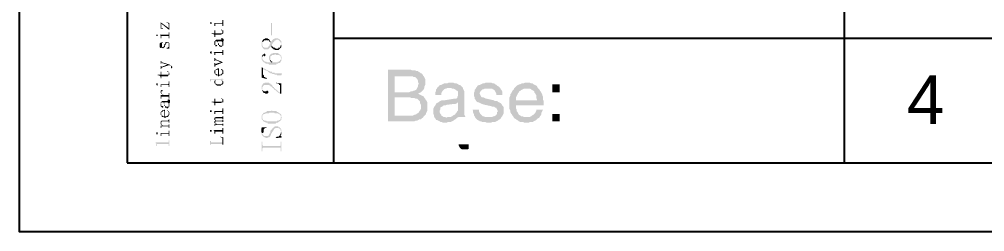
# Model space of a CAD drawing. Header units: millimetres. Extents: x 1233 to 2351, y 1180 to 1535.
# Drawn here: x 1478 to 1537.9, y 1237.9 to 1251.1 of the extents above; entities that cross this region are included whole.
import ezdxf

# ---------------------------------------------------------------- set-up
doc = ezdxf.new("R2010")
doc.units = ezdxf.units.MM
doc.styles.get("Standard").update_dxf_attribs({"font": 'arial.ttf'})

msp = doc.modelspace()

# ---------------------------------------------------------------- hatches: boundary and pattern name
at = {"transparency": 33554559}
for points in [[(1486.74435, 1250.89664), (1486.78949, 1250.80637), (1487.24081, 1250.44532), (1487.24081, 1250.53558)], [(1486.74435, 1250.89664), (1486.74435, 1250.49045), (1486.92488, 1250.49045), (1486.87975, 1250.49045), (1486.87975, 1250.53558), (1486.78949, 1250.53558), (1486.78949, 1250.58071), (1486.78949, 1250.80637)], [(1487.10541, 1250.89664), (1487.10541, 1250.85151), (1487.19568, 1250.85151), (1487.19568, 1250.80637), (1487.24081, 1250.80637), (1487.24081, 1250.76124), (1487.24081, 1250.44532), (1487.28594, 1250.44532), (1487.28594, 1250.85151)], [(1489.81334, 1250.85151), (1489.81334, 1250.80637), (1489.85847, 1250.80637), (1489.85847, 1250.76124), (1489.85847, 1250.76124), (1489.90361, 1250.80637), (1489.90361, 1250.85151), (1489.90361, 1250.89664), (1489.81334, 1250.89664)], [(1490.039, 1250.85151), (1490.08414, 1250.85151), (1490.08414, 1250.80637), (1490.08414, 1250.76124), (1490.08414, 1250.71611), (1490.08414, 1250.67098), (1490.12927, 1250.67098), (1490.12927, 1250.76124), (1490.12927, 1250.80637), (1490.58059, 1250.80637), (1490.58059, 1250.67098), (1490.62572, 1250.67098), (1490.62572, 1251.03203), (1490.58059, 1251.03203), (1490.58059, 1250.89664), (1490.58059, 1250.89664), (1490.53546, 1250.85151)], [(1493.64958, 1250.08426), (1493.64958, 1250.85151), (1493.60445, 1250.85151), (1493.60445, 1250.08426)], [(1486.69922, 1250.12939), (1486.69922, 1250.08426), (1486.74435, 1250.08426), (1486.74435, 1250.03913), (1486.74435, 1249.99399), (1486.74435, 1249.90373), (1486.78949, 1249.90373), (1486.78949, 1250.03913), (1487.24081, 1250.03913), (1487.24081, 1249.90373), (1487.28594, 1249.90373), (1487.28594, 1250.26479), (1487.24081, 1250.26479), (1487.24081, 1250.12939), (1487.19568, 1250.12939)], [(1489.90361, 1250.21965), (1489.90361, 1250.17452), (1490.039, 1250.17452), (1490.039, 1250.12939), (1490.08414, 1250.12939), (1490.08414, 1250.08426), (1490.08414, 1249.99399), (1490.12927, 1249.99399), (1490.12927, 1250.12939), (1490.49033, 1250.12939), (1490.53546, 1250.17452), (1490.58059, 1250.17452), (1490.62572, 1250.21965), (1490.58059, 1250.30992), (1490.58059, 1250.26479), (1490.58059, 1250.21965), (1490.12927, 1250.21965), (1490.12927, 1250.40018), (1490.08414, 1250.40018), (1490.08414, 1250.21965)], [(1490.49033, 1250.40018), (1490.58059, 1250.40018), (1490.58059, 1250.35505), (1490.58059, 1250.30992), (1490.58059, 1250.30992), (1490.62572, 1250.21965), (1490.62572, 1250.30992), (1490.62572, 1250.35505), (1490.62572, 1250.40018), (1490.58059, 1250.40018), (1490.53546, 1250.44532), (1490.49033, 1250.44532)], [(1486.47356, 1250.08426), (1486.47356, 1250.03913), (1486.56383, 1250.03913), (1486.56383, 1250.08426), (1486.56383, 1250.12939), (1486.47356, 1250.12939)], [(1486.74435, 1249.36214), (1486.78949, 1249.36214), (1486.78949, 1249.31701), (1486.83462, 1249.31701), (1486.87975, 1249.27188), (1486.87975, 1249.27188), (1486.92488, 1249.31701), (1486.97002, 1249.31701), (1486.97002, 1249.36214), (1487.01515, 1249.36214), (1487.01515, 1249.40728), (1487.01515, 1249.45241), (1487.01515, 1249.45241), (1487.06028, 1249.49754), (1487.06028, 1249.54267), (1487.06028, 1249.5878), (1487.10541, 1249.5878), (1487.10541, 1249.63294), (1487.24081, 1249.63294), (1487.24081, 1249.5878), (1487.24081, 1249.54267), (1487.24081, 1249.49754), (1487.28594, 1249.36214), (1487.28594, 1249.40728), (1487.28594, 1249.45241), (1487.28594, 1249.49754), (1487.28594, 1249.54267), (1487.28594, 1249.5878), (1487.28594, 1249.5878), (1487.24081, 1249.63294), (1487.24081, 1249.67807), (1487.06028, 1249.67807), (1487.06028, 1249.63294), (1487.01515, 1249.63294), (1487.01515, 1249.5878), (1487.01515, 1249.54267), (1486.97002, 1249.54267), (1486.97002, 1249.49754), (1486.97002, 1249.45241), (1486.97002, 1249.45241), (1486.92488, 1249.40728), (1486.92488, 1249.36214), (1486.78949, 1249.36214), (1486.78949, 1249.40728), (1486.78949, 1249.45241), (1486.74435, 1249.49754)], [(1486.74435, 1249.63294), (1486.74435, 1249.36214), (1486.74435, 1249.49754), (1486.78949, 1249.49754), (1486.78949, 1249.54267), (1486.78949, 1249.5878), (1486.83462, 1249.5878), (1486.83462, 1249.63294), (1486.87975, 1249.63294), (1486.87975, 1249.67807)], [(1490.08414, 1249.63294), (1490.08414, 1249.5878), (1490.08414, 1249.54267), (1490.08414, 1249.49754), (1490.12927, 1249.49754), (1490.12927, 1249.63294), (1490.12927, 1249.67807), (1490.12927, 1249.7232), (1490.26466, 1249.7232), (1490.26466, 1249.67807), (1490.26466, 1249.67807), (1490.3098, 1249.63294), (1490.3098, 1249.5878), (1490.3098, 1249.7232), (1490.53546, 1249.7232), (1490.58059, 1249.67807), (1490.58059, 1249.63294), (1490.58059, 1249.5878), (1490.58059, 1249.54267), (1490.62572, 1249.67807), (1490.58059, 1249.67807), (1490.58059, 1249.7232), (1490.58059, 1249.81347), (1490.1744, 1249.81347), (1490.12927, 1249.76833), (1490.12927, 1249.76833), (1490.08414, 1249.7232), (1490.08414, 1249.67807)], [(1490.12927, 1249.49754), (1490.12927, 1249.45241), (1490.12927, 1249.40728), (1490.21953, 1249.40728), (1490.26466, 1249.45241), (1490.26466, 1249.45241), (1490.21953, 1249.49754), (1490.12927, 1249.49754), (1490.12927, 1249.54267), (1490.12927, 1249.63294)], [(1490.3098, 1249.5878), (1490.3098, 1249.54267), (1490.3098, 1249.49754), (1490.35493, 1249.49754), (1490.35493, 1249.45241), (1490.35493, 1249.40728), (1490.44519, 1249.40728), (1490.44519, 1249.36214), (1490.53546, 1249.36214), (1490.53546, 1249.40728), (1490.58059, 1249.40728), (1490.58059, 1249.45241), (1490.62572, 1249.45241), (1490.62572, 1249.49754), (1490.62572, 1249.54267), (1490.62572, 1249.5878), (1490.62572, 1249.63294), (1490.62572, 1249.67807), (1490.58059, 1249.54267), (1490.58059, 1249.49754), (1490.58059, 1249.49754), (1490.53546, 1249.45241), (1490.44519, 1249.45241), (1490.40006, 1249.49754), (1490.35493, 1249.49754), (1490.35493, 1249.54267), (1490.35493, 1249.5878), (1490.3098, 1249.5878), (1490.3098, 1249.63294), (1490.3098, 1249.7232), (1490.3098, 1249.7232)], [(1490.49033, 1249.90373), (1490.49033, 1249.8586), (1490.58059, 1249.8586), (1490.58059, 1249.76833), (1490.62572, 1249.76833), (1490.62572, 1249.81347), (1490.62572, 1249.8586), (1490.58059, 1249.8586), (1490.58059, 1249.90373), (1490.53546, 1249.90373)], [(1493.01773, 1249.54267), (1493.01773, 1249.40728), (1493.06286, 1249.36214), (1493.06286, 1249.31701), (1493.10799, 1249.31701), (1493.10799, 1249.27188), (1493.15312, 1249.27188), (1493.15312, 1249.22675), (1493.42392, 1249.22675), (1493.46905, 1249.27188), (1493.46905, 1249.27188), (1493.51418, 1249.31701), (1493.51418, 1249.31701), (1493.55931, 1249.36214), (1493.55931, 1249.36214), (1493.60445, 1249.40728), (1493.60445, 1249.36214), (1493.64958, 1249.45241), (1493.64958, 1249.49754), (1493.64958, 1249.54267), (1493.69471, 1249.5878), (1493.69471, 1249.63294), (1493.73984, 1249.63294), (1493.73984, 1249.67807), (1493.78497, 1249.67807), (1493.78497, 1249.7232), (1493.83011, 1249.7232), (1493.83011, 1249.76833), (1493.87524, 1249.76833), (1493.92037, 1249.81347), (1494.05577, 1249.81347), (1494.1009, 1249.76833), (1494.1009, 1249.76833), (1494.14603, 1249.7232), (1494.14603, 1249.7232), (1494.19116, 1249.67807), (1494.19116, 1249.63294), (1494.2363, 1249.5878), (1494.2363, 1249.36214), (1494.2363, 1249.45241), (1494.2363, 1249.49754), (1494.28143, 1249.54267), (1494.2363, 1249.5878), (1494.2363, 1249.67807), (1494.2363, 1249.7232), (1494.19116, 1249.76833), (1494.19116, 1249.76833), (1494.14603, 1249.81347), (1494.14603, 1249.81347), (1494.1009, 1249.8586), (1494.05577, 1249.8586), (1494.05577, 1249.90373), (1493.83011, 1249.90373), (1493.78497, 1249.8586), (1493.73984, 1249.8586), (1493.69471, 1249.81347), (1493.69471, 1249.81347), (1493.64958, 1249.76833), (1493.64958, 1249.7232), (1493.60445, 1249.7232), (1493.60445, 1249.67807), (1493.60445, 1249.67807), (1493.55931, 1249.7232), (1493.55931, 1249.5878), (1493.55931, 1249.5878), (1493.51418, 1249.54267), (1493.51418, 1249.45241), (1493.46905, 1249.45241), (1493.46905, 1249.40728), (1493.42392, 1249.40728), (1493.42392, 1249.36214), (1493.37878, 1249.31701), (1493.19826, 1249.31701), (1493.15312, 1249.36214), (1493.10799, 1249.36214), (1493.10799, 1249.40728), (1493.10799, 1249.40728), (1493.06286, 1249.45241), (1493.06286, 1249.49754), (1493.06286, 1249.7232), (1493.06286, 1249.7232), (1493.01773, 1249.67807), (1493.01773, 1249.5878)], [(1493.06286, 1249.7232), (1493.06286, 1249.54267), (1493.06286, 1249.67807), (1493.10799, 1249.67807), (1493.10799, 1249.7232), (1493.15312, 1249.7232), (1493.15312, 1249.76833), (1493.28852, 1249.76833), (1493.28852, 1249.81347), (1493.33365, 1249.76833), (1493.46905, 1249.76833), (1493.46905, 1249.7232), (1493.51418, 1249.7232), (1493.51418, 1249.67807), (1493.55931, 1249.63294), (1493.55931, 1249.7232), (1493.55931, 1249.7232), (1493.51418, 1249.76833), (1493.51418, 1249.81347), (1493.46905, 1249.81347), (1493.46905, 1249.8586), (1493.42392, 1249.8586), (1493.37878, 1249.90373), (1493.24339, 1249.90373), (1493.19826, 1249.8586), (1493.15312, 1249.8586), (1493.10799, 1249.81347), (1493.10799, 1249.76833), (1493.06286, 1249.76833)], [(1487.10541, 1249.31701), (1487.10541, 1249.27188), (1487.28594, 1249.27188), (1487.28594, 1249.31701), (1487.28594, 1249.36214), (1487.24081, 1249.49754), (1487.24081, 1249.45241), (1487.24081, 1249.40728), (1487.24081, 1249.36214), (1487.19568, 1249.36214), (1487.19568, 1249.31701), (1487.15054, 1249.31701)], [(1489.81334, 1249.00109), (1489.81334, 1249.00109), (1489.85847, 1248.95595), (1489.90361, 1248.95595), (1489.90361, 1249.00109), (1489.90361, 1249.04622), (1489.90361, 1249.09135), (1489.85847, 1249.09135), (1489.81334, 1249.04622), (1489.81334, 1249.04622)], [(1490.039, 1249.04622), (1490.039, 1249.04622), (1490.08414, 1249.00109), (1490.08414, 1248.95595), (1490.08414, 1248.91082), (1490.08414, 1248.86569), (1490.12927, 1248.86569), (1490.12927, 1248.95595), (1490.12927, 1249.00109), (1490.58059, 1249.00109), (1490.58059, 1248.95595), (1490.58059, 1248.86569), (1490.62572, 1248.86569), (1490.62572, 1249.18161), (1490.58059, 1249.18161), (1490.58059, 1249.09135), (1490.58059, 1249.04622), (1490.53546, 1249.04622)], [(1493.46905, 1248.68516), (1493.46905, 1248.64003), (1493.46905, 1248.5949), (1493.51418, 1248.54976), (1493.51418, 1248.50463), (1493.55931, 1248.50463), (1493.55931, 1248.73029), (1493.55931, 1248.77543), (1493.60445, 1248.82056), (1493.64958, 1248.82056), (1493.64958, 1248.86569), (1493.78497, 1248.86569), (1493.83011, 1248.91082), (1493.87524, 1248.91082), (1493.92037, 1248.86569), (1494.1009, 1248.86569), (1494.14603, 1248.82056), (1494.19116, 1248.82056), (1494.19116, 1248.73029), (1494.2363, 1248.68516), (1494.2363, 1248.50463), (1494.2363, 1248.64003), (1494.28143, 1248.64003), (1494.28143, 1248.68516), (1494.2363, 1248.73029), (1494.2363, 1248.82056), (1494.19116, 1248.86569), (1494.19116, 1248.86569), (1494.14603, 1248.91082), (1494.1009, 1248.91082), (1494.1009, 1248.95595), (1494.05577, 1248.95595), (1494.01063, 1249.00109), (1493.69471, 1249.00109), (1493.69471, 1248.95595), (1493.60445, 1248.95595), (1493.60445, 1248.91082), (1493.55931, 1248.91082), (1493.51418, 1248.86569), (1493.51418, 1248.82056), (1493.46905, 1248.77543), (1493.46905, 1248.73029)], [(1493.60445, 1249.36214), (1493.64958, 1249.31701), (1493.64958, 1249.31701), (1493.69471, 1249.27188), (1493.73984, 1249.27188), (1493.73984, 1249.22675), (1493.83011, 1249.22675), (1493.83011, 1249.18161), (1494.05577, 1249.18161), (1494.1009, 1249.22675), (1494.1009, 1249.22675), (1494.14603, 1249.27188), (1494.14603, 1249.27188), (1494.19116, 1249.31701), (1494.19116, 1249.31701), (1494.2363, 1249.36214), (1494.2363, 1249.54267), (1494.2363, 1249.49754), (1494.19116, 1249.49754), (1494.19116, 1249.40728), (1494.14603, 1249.36214), (1494.14603, 1249.31701), (1494.05577, 1249.31701), (1494.05577, 1249.27188), (1493.87524, 1249.27188), (1493.83011, 1249.31701), (1493.73984, 1249.31701), (1493.73984, 1249.36214), (1493.69471, 1249.36214), (1493.69471, 1249.40728), (1493.64958, 1249.40728), (1493.64958, 1249.45241)], [(1486.74435, 1248.50463), (1486.74435, 1248.3241), (1486.78949, 1248.3241), (1486.78949, 1248.36924), (1486.78949, 1248.41437), (1486.83462, 1248.36924), (1487.15054, 1248.27897), (1487.15054, 1248.27897), (1487.24081, 1248.23384), (1487.33107, 1248.23384), (1487.37621, 1248.18871), (1487.37621, 1248.14357), (1487.42134, 1248.05331), (1487.42134, 1248.05331), (1487.46647, 1248.09844), (1487.46647, 1248.14357), (1487.46647, 1248.14357), (1487.42134, 1248.18871), (1487.42134, 1248.18871), (1487.37621, 1248.23384), (1487.33107, 1248.23384), (1487.33107, 1248.27897), (1487.28594, 1248.27897), (1486.83462, 1248.41437), (1486.78949, 1248.4595), (1486.78949, 1248.50463), (1486.78949, 1248.50463)], [(1490.08414, 1248.68516), (1490.08414, 1248.50463), (1490.12927, 1248.50463), (1490.12927, 1248.54976), (1490.1744, 1248.54976), (1490.49033, 1248.41437), (1490.62572, 1248.41437), (1490.1744, 1248.5949), (1490.12927, 1248.5949), (1490.12927, 1248.64003), (1490.12927, 1248.68516)], [(1490.08414, 1248.36924), (1490.08414, 1248.14357), (1490.12927, 1248.14357), (1490.12927, 1248.18871), (1490.12927, 1248.23384), (1490.1744, 1248.23384), (1490.62572, 1248.41437), (1490.49033, 1248.41437), (1490.1744, 1248.3241), (1490.1744, 1248.27897), (1490.12927, 1248.3241), (1490.12927, 1248.36924)], [(1493.01773, 1248.73029), (1493.01773, 1248.64003), (1493.01773, 1248.5949), (1493.06286, 1248.54976), (1493.06286, 1248.50463), (1493.10799, 1248.4595), (1493.10799, 1248.4595), (1493.15312, 1248.41437), (1493.19826, 1248.41437), (1493.19826, 1248.36924), (1493.24339, 1248.36924), (1493.28852, 1248.3241), (1493.42392, 1248.3241), (1493.46905, 1248.27897), (1493.92037, 1248.27897), (1493.92037, 1248.3241), (1494.01063, 1248.3241), (1494.05577, 1248.36924), (1494.14603, 1248.36924), (1494.14603, 1248.41437), (1494.19116, 1248.41437), (1494.19116, 1248.4595), (1494.2363, 1248.50463), (1494.2363, 1248.68516), (1494.2363, 1248.64003), (1494.19116, 1248.5949), (1494.19116, 1248.54976), (1494.14603, 1248.54976), (1494.14603, 1248.50463), (1494.1009, 1248.50463), (1494.1009, 1248.4595), (1494.01063, 1248.4595), (1494.01063, 1248.41437), (1493.73984, 1248.41437), (1493.69471, 1248.4595), (1493.64958, 1248.41437), (1493.33365, 1248.41437), (1493.28852, 1248.4595), (1493.19826, 1248.4595), (1493.15312, 1248.50463), (1493.15312, 1248.50463), (1493.10799, 1248.54976), (1493.10799, 1248.5949), (1493.06286, 1248.5949), (1493.06286, 1248.68516), (1493.06286, 1248.86569), (1493.01773, 1248.82056), (1493.01773, 1248.77543), (1493.01773, 1248.77543)], [(1493.06286, 1248.86569), (1493.06286, 1248.68516), (1493.06286, 1248.77543), (1493.10799, 1248.77543), (1493.10799, 1248.82056), (1493.15312, 1248.82056), (1493.19826, 1248.77543), (1493.19826, 1248.77543), (1493.24339, 1248.82056), (1493.24339, 1248.91082), (1493.24339, 1248.91082), (1493.19826, 1248.95595), (1493.15312, 1248.95595), (1493.15312, 1248.91082), (1493.10799, 1248.91082)], [(1493.55931, 1248.50463), (1493.55931, 1248.4595), (1493.60445, 1248.4595), (1493.60445, 1248.41437), (1493.64958, 1248.41437), (1493.69471, 1248.4595), (1493.64958, 1248.4595), (1493.60445, 1248.50463), (1493.60445, 1248.54976), (1493.55931, 1248.54976), (1493.55931, 1248.5949), (1493.55931, 1248.68516)], [(1486.56383, 1247.64712), (1486.56383, 1247.60199), (1486.65409, 1247.60199), (1486.69922, 1247.55686), (1486.69922, 1247.55686), (1486.74435, 1247.51172), (1486.74435, 1247.42146), (1486.78949, 1247.42146), (1486.78949, 1247.55686), (1487.19568, 1247.55686), (1487.19568, 1247.60199), (1487.24081, 1247.60199), (1487.24081, 1247.73739), (1487.24081, 1247.69225), (1487.24081, 1247.64712), (1486.78949, 1247.64712), (1486.78949, 1247.82765), (1486.74435, 1247.82765), (1486.74435, 1247.64712)], [(1486.74435, 1248.18871), (1486.74435, 1248.00818), (1486.78949, 1248.00818), (1486.78949, 1248.05331), (1486.78949, 1248.05331), (1486.83462, 1248.09844), (1487.24081, 1248.23384), (1487.15054, 1248.27897), (1486.83462, 1248.14357), (1486.78949, 1248.14357), (1486.78949, 1248.18871), (1486.78949, 1248.18871)], [(1487.10541, 1247.82765), (1487.19568, 1247.82765), (1487.24081, 1247.78252), (1487.24081, 1247.73739), (1487.24081, 1247.60199), (1487.28594, 1247.64712), (1487.28594, 1247.69225), (1487.28594, 1247.78252), (1487.24081, 1247.78252), (1487.24081, 1247.82765), (1487.19568, 1247.82765), (1487.19568, 1247.87278), (1487.15054, 1247.87278)], [(1487.37621, 1248.09844), (1487.37621, 1248.05331), (1487.42134, 1248.05331), (1487.37621, 1248.14357)], [(1490.08414, 1247.91791), (1490.12927, 1247.82765), (1490.12927, 1247.87278), (1490.12927, 1247.91791), (1490.1744, 1247.91791), (1490.21953, 1247.96305), (1490.3098, 1247.96305), (1490.3098, 1247.55686), (1490.35493, 1247.55686), (1490.40006, 1247.60199), (1490.53546, 1247.60199), (1490.53546, 1247.64712), (1490.58059, 1247.64712), (1490.58059, 1247.69225), (1490.62572, 1247.69225), (1490.62572, 1247.73739), (1490.62572, 1247.78252), (1490.62572, 1247.82765), (1490.62572, 1247.87278), (1490.62572, 1247.91791), (1490.62572, 1247.91791), (1490.58059, 1247.96305), (1490.58059, 1247.82765), (1490.58059, 1247.78252), (1490.58059, 1247.73739), (1490.53546, 1247.73739), (1490.53546, 1247.69225), (1490.49033, 1247.69225), (1490.44519, 1247.64712), (1490.35493, 1247.64712), (1490.35493, 1248.05331), (1490.26466, 1248.05331), (1490.26466, 1248.00818), (1490.1744, 1248.00818), (1490.1744, 1247.96305), (1490.12927, 1247.96305), (1490.12927, 1247.91791)], [(1490.08414, 1247.82765), (1490.08414, 1247.78252), (1490.08414, 1247.73739), (1490.08414, 1247.73739), (1490.12927, 1247.69225), (1490.12927, 1247.64712), (1490.1744, 1247.64712), (1490.1744, 1247.60199), (1490.3098, 1247.60199), (1490.3098, 1247.55686), (1490.3098, 1247.64712), (1490.26466, 1247.64712), (1490.21953, 1247.69225), (1490.1744, 1247.69225), (1490.12927, 1247.73739), (1490.12927, 1247.78252), (1490.12927, 1247.82765), (1490.08414, 1247.91791), (1490.08414, 1247.87278)], [(1490.49033, 1248.00818), (1490.49033, 1247.96305), (1490.53546, 1247.96305), (1490.53546, 1247.91791), (1490.58059, 1247.91791), (1490.58059, 1247.87278), (1490.58059, 1247.82765), (1490.58059, 1247.96305), (1490.58059, 1247.96305), (1490.53546, 1248.00818)], [(1493.01773, 1248.09844), (1493.01773, 1247.46659), (1493.33365, 1247.37633), (1493.33365, 1247.42146), (1493.28852, 1247.46659), (1493.24339, 1247.46659), (1493.19826, 1247.51172), (1493.15312, 1247.51172), (1493.15312, 1247.60199), (1493.10799, 1247.64712), (1493.10799, 1248.05331), (1493.06286, 1248.09844)], [(1493.10799, 1248.05331), (1493.10799, 1248.00818), (1493.15312, 1247.96305), (1493.19826, 1247.96305), (1493.24339, 1247.91791), (1493.28852, 1247.91791), (1493.33365, 1247.87278), (1493.37878, 1247.87278), (1493.42392, 1247.82765), (1493.42392, 1247.82765), (1493.46905, 1247.78252), (1493.55931, 1247.78252), (1493.55931, 1247.73739), (1493.64958, 1247.73739), (1493.69471, 1247.69225), (1493.78497, 1247.69225), (1493.83011, 1247.64712), (1493.9655, 1247.64712), (1493.9655, 1247.60199), (1494.2363, 1247.60199), (1494.2363, 1247.64712), (1494.28143, 1247.69225), (1494.2363, 1247.73739), (1493.83011, 1247.73739), (1493.83011, 1247.78252), (1493.64958, 1247.78252), (1493.64958, 1247.82765), (1493.51418, 1247.82765), (1493.51418, 1247.87278), (1493.42392, 1247.87278), (1493.42392, 1247.91791), (1493.33365, 1247.91791), (1493.28852, 1247.96305), (1493.28852, 1247.96305), (1493.24339, 1248.00818), (1493.19826, 1248.00818), (1493.15312, 1248.05331)], [(1502.26982, 1247.96305), (1500.87072, 1247.96305), (1500.87072, 1244.75866), (1502.49548, 1244.75866), (1502.58575, 1244.80379), (1502.67601, 1244.80379), (1502.76628, 1244.84893), (1502.81141, 1244.89406), (1502.90167, 1244.89406), (1502.9468, 1244.93919), (1503.03707, 1244.98432), (1503.03707, 1244.98432), (1503.0822, 1245.07459), (1501.27691, 1245.11972), (1501.27691, 1246.24802), (1502.13443, 1246.24802), (1503.0822, 1246.29316), (1502.99194, 1246.33829), (1502.99194, 1246.33829), (1502.90167, 1246.38342), (1502.81141, 1246.42855), (1502.72114, 1246.47368), (1502.81141, 1246.51882), (1502.90167, 1246.56395), (1501.27691, 1246.56395), (1501.27691, 1247.55686), (1502.13443, 1247.55686), (1503.03707, 1247.60199), (1502.99194, 1247.69225), (1502.9468, 1247.73739), (1502.90167, 1247.73739), (1502.85654, 1247.78252), (1502.76628, 1247.82765), (1502.72114, 1247.87278), (1502.63088, 1247.87278), (1502.54062, 1247.91791), (1502.36009, 1247.91791)], [(1486.69922, 1247.0604), (1486.74435, 1247.0604), (1486.74435, 1247.01527), (1486.74435, 1246.92501), (1486.74435, 1246.87987), (1486.78949, 1246.87987), (1486.78949, 1246.97014), (1486.78949, 1247.01527), (1487.24081, 1247.01527), (1487.24081, 1246.87987), (1487.28594, 1246.87987), (1487.28594, 1247.24093), (1487.24081, 1247.24093), (1487.24081, 1247.10553), (1487.24081, 1247.10553), (1487.19568, 1247.0604)], [(1489.76821, 1247.37633), (1489.81334, 1247.37633), (1489.81334, 1247.3312), (1489.81334, 1247.24093), (1489.85847, 1247.24093), (1489.85847, 1247.28606), (1489.85847, 1247.3312), (1490.12927, 1247.3312), (1490.1744, 1247.28606), (1490.1744, 1247.3312), (1490.49033, 1247.3312), (1490.53546, 1247.28606), (1490.53546, 1247.3312), (1490.62572, 1247.3312), (1490.62572, 1247.37633), (1490.58059, 1247.37633), (1490.58059, 1247.42146), (1490.58059, 1247.46659), (1490.58059, 1247.42146), (1490.53546, 1247.42146), (1490.53546, 1247.37633)], [(1490.08414, 1247.1958), (1490.08414, 1247.15067), (1490.08414, 1247.10553), (1490.12927, 1247.10553), (1490.12927, 1247.0604), (1490.12927, 1247.0604), (1490.1744, 1247.01527), (1490.21953, 1247.01527), (1490.21953, 1246.97014), (1490.49033, 1246.97014), (1490.49033, 1247.01527), (1490.58059, 1247.01527), (1490.58059, 1247.0604), (1490.58059, 1247.1958), (1490.58059, 1247.15067), (1490.58059, 1247.10553), (1490.53546, 1247.10553), (1490.53546, 1247.0604), (1490.21953, 1247.0604), (1490.1744, 1247.10553), (1490.12927, 1247.10553), (1490.12927, 1247.15067), (1490.12927, 1247.28606), (1490.08414, 1247.28606), (1490.08414, 1247.24093)], [(1490.12927, 1247.28606), (1490.12927, 1247.1958), (1490.12927, 1247.24093), (1490.12927, 1247.28606), (1490.1744, 1247.28606), (1490.12927, 1247.3312), (1490.12927, 1247.3312)], [(1490.53546, 1247.28606), (1490.58059, 1247.28606), (1490.58059, 1247.24093), (1490.58059, 1247.1958), (1490.58059, 1247.0604), (1490.62572, 1247.10553), (1490.62572, 1247.15067), (1490.62572, 1247.1958), (1490.62572, 1247.24093), (1490.62572, 1247.24093), (1490.58059, 1247.28606), (1490.58059, 1247.28606), (1490.53546, 1247.3312), (1490.53546, 1247.3312)], [(1503.03707, 1247.60199), (1502.13443, 1247.55686), (1502.40522, 1247.55686), (1502.45035, 1247.51172), (1502.54062, 1247.51172), (1502.58575, 1247.46659), (1502.63088, 1247.42146), (1502.67601, 1247.37633), (1502.72114, 1247.28606), (1502.72114, 1247.1958), (1502.76628, 1247.10553), (1502.76628, 1247.10553), (1502.72114, 1246.97014), (1502.72114, 1246.92501), (1502.67601, 1246.83474), (1502.63088, 1246.74448), (1502.58575, 1246.69935), (1502.58575, 1246.69935), (1502.49548, 1246.65421), (1502.45035, 1246.65421), (1502.36009, 1246.60908), (1502.26982, 1246.60908), (1502.17956, 1246.56395), (1501.27691, 1246.56395), (1502.90167, 1246.56395), (1502.99194, 1246.65421), (1503.03707, 1246.69935), (1503.0822, 1246.74448), (1503.12733, 1246.83474), (1503.12733, 1246.92501), (1503.17247, 1247.01527), (1503.17247, 1247.1958), (1503.17247, 1247.37633), (1503.12733, 1247.46659), (1503.0822, 1247.55686)], [(1486.47356, 1247.0604), (1486.47356, 1247.01527), (1486.47356, 1247.01527), (1486.51869, 1246.97014), (1486.51869, 1246.97014), (1486.56383, 1247.01527), (1486.56383, 1247.0604), (1486.56383, 1247.10553), (1486.47356, 1247.10553)], [(1486.74435, 1246.60908), (1486.74435, 1246.56395), (1486.74435, 1246.51882), (1486.74435, 1246.51882), (1486.78949, 1246.47368), (1486.78949, 1246.56395), (1486.78949, 1246.60908), (1486.83462, 1246.60908), (1486.87975, 1246.65421), (1486.87975, 1246.65421), (1486.83462, 1246.69935), (1486.78949, 1246.69935), (1486.74435, 1246.65421)], [(1493.01773, 1246.83474), (1493.01773, 1246.74448), (1493.01773, 1246.74448), (1493.06286, 1246.69935), (1493.06286, 1246.65421), (1493.06286, 1246.83474), (1493.06286, 1246.87987), (1493.10799, 1246.92501), (1493.10799, 1246.97014), (1493.15312, 1246.97014), (1493.15312, 1247.01527), (1493.46905, 1247.01527), (1493.51418, 1246.97014), (1493.55931, 1246.97014), (1493.55931, 1246.92501), (1493.60445, 1246.92501), (1493.64958, 1246.87987), (1493.64958, 1246.87987), (1493.69471, 1246.83474), (1493.73984, 1246.83474), (1493.73984, 1246.78961), (1493.78497, 1246.78961), (1493.78497, 1246.74448), (1493.83011, 1246.69935), (1493.87524, 1246.69935), (1493.87524, 1246.65421), (1493.92037, 1246.65421), (1493.92037, 1246.60908), (1493.9655, 1246.60908), (1494.01063, 1246.56395), (1494.05577, 1246.56395), (1494.05577, 1246.51882), (1494.1009, 1246.51882), (1494.14603, 1246.47368), (1494.14603, 1246.56395), (1494.1009, 1246.56395), (1494.05577, 1246.60908), (1494.05577, 1246.60908), (1494.01063, 1246.65421), (1493.9655, 1246.69935), (1493.92037, 1246.69935), (1493.92037, 1246.74448), (1493.87524, 1246.74448), (1493.83011, 1246.78961), (1493.83011, 1246.83474), (1493.78497, 1246.83474), (1493.78497, 1246.87987), (1493.73984, 1246.87987), (1493.69471, 1246.92501), (1493.69471, 1246.97014), (1493.64958, 1246.97014), (1493.64958, 1247.01527), (1493.60445, 1247.0604), (1493.55931, 1247.0604), (1493.55931, 1247.10553), (1493.46905, 1247.10553), (1493.46905, 1247.15067), (1493.19826, 1247.15067), (1493.15312, 1247.10553), (1493.10799, 1247.10553), (1493.10799, 1247.0604), (1493.06286, 1247.0604), (1493.06286, 1247.01527), (1493.06286, 1247.01527), (1493.01773, 1246.97014), (1493.01773, 1246.92501), (1493.01773, 1246.87987)], [(1493.06286, 1246.65421), (1493.06286, 1246.60908), (1493.10799, 1246.60908), (1493.10799, 1246.56395), (1493.10799, 1246.56395), (1493.15312, 1246.51882), (1493.19826, 1246.51882), (1493.24339, 1246.47368), (1493.37878, 1246.47368), (1493.37878, 1246.51882), (1493.42392, 1246.51882), (1493.42392, 1246.60908), (1493.42392, 1246.60908), (1493.37878, 1246.65421), (1493.33365, 1246.65421), (1493.28852, 1246.60908), (1493.15312, 1246.60908), (1493.10799, 1246.65421), (1493.10799, 1246.65421), (1493.06286, 1246.69935), (1493.06286, 1246.74448), (1493.06286, 1246.78961)], [(1493.92037, 1247.15067), (1493.92037, 1247.10553), (1494.05577, 1247.10553), (1494.1009, 1247.0604), (1494.1009, 1247.01527), (1494.14603, 1247.01527), (1494.14603, 1246.47368), (1494.2363, 1246.47368), (1494.2363, 1247.10553)], [(1505.51934, 1246.83474), (1504.70696, 1246.83474), (1504.75209, 1246.83474), (1504.84236, 1246.78961), (1504.93262, 1246.78961), (1505.02288, 1246.74448), (1505.06802, 1246.69935), (1505.15828, 1246.65421), (1505.20341, 1246.60908), (1505.20341, 1246.33829), (1505.15828, 1246.24802), (1505.15828, 1246.20289), (1505.06802, 1246.15776), (1504.93262, 1246.15776), (1504.39103, 1246.06749), (1504.21051, 1246.06749), (1504.12024, 1246.02236), (1504.02998, 1245.97723), (1503.98484, 1245.9321), (1505.20341, 1245.9321), (1505.20341, 1245.52591), (1505.20341, 1245.43564), (1505.15828, 1245.39051), (1505.11315, 1245.30025), (1505.06802, 1245.25512), (1505.02288, 1245.16485), (1504.97775, 1245.16485), (1504.88749, 1245.11972), (1504.84236, 1245.07459), (1504.75209, 1245.02945), (1504.57156, 1245.02945), (1504.4813, 1244.98432), (1503.75918, 1244.98432), (1503.80432, 1244.93919), (1503.84945, 1244.84893), (1503.89458, 1244.84893), (1503.98484, 1244.80379), (1504.07511, 1244.75866), (1504.12024, 1244.71353), (1504.21051, 1244.71353), (1504.30077, 1244.6684), (1504.4813, 1244.6684), (1504.57156, 1244.71353), (1504.75209, 1244.71353), (1504.84236, 1244.75866), (1504.93262, 1244.80379), (1504.97775, 1244.84893), (1505.06802, 1244.89406), (1505.11315, 1244.93919), (1505.15828, 1244.98432), (1505.24855, 1245.02945), (1505.65474, 1245.02945), (1505.65474, 1245.07459), (1505.6096, 1245.16485), (1505.6096, 1246.60908), (1505.56447, 1246.69935), (1505.51934, 1246.78961)], [(1504.75209, 1247.15067), (1504.6167, 1247.15067), (1504.52643, 1247.10553), (1504.3459, 1247.10553), (1504.25564, 1247.0604), (1504.16537, 1247.01527), (1504.12024, 1247.01527), (1504.02998, 1246.97014), (1504.02998, 1246.92501), (1503.93971, 1246.87987), (1503.89458, 1246.78961), (1503.84945, 1246.74448), (1503.84945, 1246.65421), (1503.80432, 1246.56395), (1503.80432, 1246.38342), (1504.16537, 1246.38342), (1504.16537, 1246.51882), (1504.21051, 1246.56395), (1504.25564, 1246.65421), (1504.30077, 1246.69935), (1504.3459, 1246.74448), (1504.43617, 1246.78961), (1504.4813, 1246.78961), (1504.57156, 1246.83474), (1505.51934, 1246.83474), (1505.42907, 1246.92501), (1505.38394, 1246.97014), (1505.33881, 1247.01527), (1505.29368, 1247.01527), (1505.20341, 1247.0604), (1505.11315, 1247.10553), (1505.02288, 1247.10553), (1504.93262, 1247.15067), (1504.84236, 1247.15067)], [(1507.05383, 1247.15067), (1506.91844, 1247.15067), (1506.82817, 1247.10553), (1506.73791, 1247.10553), (1506.64764, 1247.0604), (1506.55738, 1247.01527), (1506.51225, 1247.01527), (1506.42198, 1246.97014), (1506.37685, 1246.87987), (1506.33172, 1246.83474), (1506.28659, 1246.74448), (1506.24145, 1246.69935), (1506.24145, 1246.60908), (1506.19632, 1246.51882), (1506.19632, 1246.33829), (1506.24145, 1246.24802), (1506.24145, 1246.15776), (1506.28659, 1246.11263), (1506.33172, 1246.02236), (1506.37685, 1245.97723), (1506.46711, 1245.9321), (1506.51225, 1245.9321), (1506.60251, 1245.88697), (1506.69278, 1245.84183), (1506.82817, 1245.7967), (1507.23436, 1245.70644), (1507.23436, 1245.70644), (1507.36976, 1245.66131), (1507.46002, 1245.66131), (1507.50515, 1245.61617), (1507.59542, 1245.61617), (1507.59542, 1245.57104), (1507.64055, 1245.48078), (1507.68568, 1245.39051), (1507.64055, 1245.34538), (1507.64055, 1245.25512), (1507.59542, 1245.16485), (1507.55029, 1245.11972), (1507.46002, 1245.07459), (1507.41489, 1245.07459), (1507.32463, 1245.02945), (1507.1441, 1245.02945), (1506.28659, 1244.98432), (1506.33172, 1244.93919), (1506.37685, 1244.89406), (1506.42198, 1244.84893), (1506.51225, 1244.80379), (1506.55738, 1244.75866), (1506.64764, 1244.75866), (1506.73791, 1244.71353), (1506.91844, 1244.71353), (1507.0087, 1244.6684), (1507.23436, 1244.6684), (1507.32463, 1244.71353), (1507.50515, 1244.71353), (1507.59542, 1244.75866), (1507.68568, 1244.80379), (1507.73082, 1244.84893), (1507.82108, 1244.89406), (1507.82108, 1244.89406), (1507.86621, 1244.93919), (1507.91134, 1245.02945), (1507.95648, 1245.07459), (1508.00161, 1245.16485), (1508.04674, 1245.25512), (1508.04674, 1245.43564), (1508.04674, 1245.61617), (1508.00161, 1245.70644), (1507.95648, 1245.75157), (1507.91134, 1245.84183), (1507.91134, 1245.84183), (1507.86621, 1245.88697), (1507.77595, 1245.9321), (1507.68568, 1245.97723), (1507.64055, 1246.02236), (1507.50515, 1246.02236), (1507.41489, 1246.06749), (1507.0087, 1246.15776), (1506.96357, 1246.15776), (1506.8733, 1246.20289), (1506.78304, 1246.24802), (1506.69278, 1246.24802), (1506.64764, 1246.29316), (1506.64764, 1246.29316), (1506.60251, 1246.38342), (1506.55738, 1246.47368), (1506.55738, 1246.51882), (1506.60251, 1246.60908), (1506.64764, 1246.65421), (1506.69278, 1246.69935), (1506.73791, 1246.74448), (1506.78304, 1246.74448), (1506.8733, 1246.78961), (1507.05383, 1246.78961), (1507.82108, 1246.83474), (1507.77595, 1246.87987), (1507.73082, 1246.92501), (1507.64055, 1246.97014), (1507.59542, 1247.01527), (1507.50515, 1247.0604), (1507.46002, 1247.10553), (1507.36976, 1247.10553), (1507.27949, 1247.15067), (1507.18923, 1247.15067)], [(1507.82108, 1246.83474), (1507.05383, 1246.78961), (1507.32463, 1246.78961), (1507.36976, 1246.74448), (1507.46002, 1246.69935), (1507.46002, 1246.69935), (1507.50515, 1246.65421), (1507.55029, 1246.56395), (1507.59542, 1246.47368), (1507.59542, 1246.38342), (1507.95648, 1246.38342), (1507.95648, 1246.60908), (1507.91134, 1246.69935), (1507.86621, 1246.74448)], [(1509.49097, 1247.15067), (1509.35557, 1247.15067), (1509.26531, 1247.10553), (1509.17504, 1247.10553), (1509.08478, 1247.0604), (1509.03965, 1247.0604), (1508.94938, 1247.01527), (1508.85912, 1246.97014), (1508.81399, 1246.92501), (1508.76885, 1246.87987), (1508.67859, 1246.78961), (1509.6715, 1246.78961), (1509.76176, 1246.74448), (1509.80689, 1246.69935), (1509.89716, 1246.65421), (1509.94229, 1246.60908), (1509.94229, 1246.56395), (1509.98742, 1246.51882), (1510.03256, 1246.42855), (1510.07769, 1246.38342), (1510.07769, 1246.20289), (1510.12282, 1246.06749), (1508.4078, 1246.06749), (1508.4078, 1245.52591), (1508.45293, 1245.43564), (1508.45293, 1245.34538), (1508.49806, 1245.25512), (1508.54319, 1245.20998), (1508.58833, 1245.11972), (1508.63346, 1245.07459), (1508.67859, 1244.98432), (1509.49097, 1245.02945), (1509.31044, 1245.02945), (1509.22018, 1245.07459), (1509.12991, 1245.07459), (1509.08478, 1245.11972), (1508.99452, 1245.16485), (1508.94938, 1245.25512), (1508.94938, 1245.25512), (1508.90425, 1245.34538), (1508.85912, 1245.39051), (1508.85912, 1245.48078), (1508.81399, 1245.57104), (1508.81399, 1245.75157), (1510.52901, 1245.75157), (1510.52901, 1246.02236), (1510.48388, 1246.11263), (1510.48388, 1246.29316), (1510.43875, 1246.38342), (1510.43875, 1246.42855), (1510.39361, 1246.51882), (1510.34848, 1246.60908), (1510.30335, 1246.65421), (1510.25822, 1246.74448), (1510.21308, 1246.78961), (1510.16795, 1246.83474), (1510.12282, 1246.92501), (1510.07769, 1246.97014), (1509.98742, 1247.01527), (1509.89716, 1247.0604), (1509.85203, 1247.10553), (1509.76176, 1247.10553), (1509.6715, 1247.15067), (1509.58123, 1247.15067)], [(1508.67859, 1246.78961), (1508.67859, 1246.74448), (1508.63346, 1246.69935), (1508.58833, 1246.65421), (1508.54319, 1246.56395), (1508.49806, 1246.47368), (1508.45293, 1246.42855), (1508.45293, 1246.33829), (1508.4078, 1246.24802), (1508.4078, 1246.06749), (1508.81399, 1246.06749), (1508.81399, 1246.24802), (1508.85912, 1246.33829), (1508.90425, 1246.42855), (1508.94938, 1246.51882), (1508.99452, 1246.56395), (1508.99452, 1246.60908), (1509.08478, 1246.65421), (1509.12991, 1246.69935), (1509.22018, 1246.74448), (1509.31044, 1246.78961), (1509.49097, 1246.78961)], [(1511.52192, 1246.56395), (1511.52192, 1247.0604), (1511.0706, 1247.0604), (1511.0706, 1246.56395)], [(1486.74435, 1246.38342), (1486.74435, 1246.33829), (1486.74435, 1246.29316), (1486.74435, 1246.24802), (1486.74435, 1246.15776), (1486.78949, 1246.15776), (1486.78949, 1246.29316), (1487.24081, 1246.29316), (1487.24081, 1246.15776), (1487.28594, 1246.15776), (1487.28594, 1246.51882), (1487.24081, 1246.51882), (1487.24081, 1246.42855), (1487.24081, 1246.38342), (1486.87975, 1246.38342)], [(1486.74435, 1245.84183), (1486.74435, 1245.7967), (1486.74435, 1245.75157), (1486.74435, 1245.70644), (1486.74435, 1245.84183), (1486.74435, 1245.84183), (1486.78949, 1245.88697), (1486.78949, 1245.9321), (1486.92488, 1245.9321), (1486.92488, 1245.88697), (1486.92488, 1245.88697), (1486.97002, 1245.84183), (1486.97002, 1245.7967), (1486.97002, 1245.9321), (1487.19568, 1245.9321), (1487.24081, 1245.88697), (1487.24081, 1245.84183), (1487.24081, 1245.7967), (1487.24081, 1245.75157), (1487.24081, 1245.88697), (1487.24081, 1245.9321), (1487.24081, 1246.02236), (1486.83462, 1246.02236), (1486.78949, 1245.97723), (1486.78949, 1245.97723), (1486.74435, 1245.9321), (1486.74435, 1245.88697)], [(1486.78949, 1246.47368), (1486.78949, 1246.47368), (1486.83462, 1246.42855), (1486.83462, 1246.42855), (1486.87975, 1246.38342), (1486.92488, 1246.38342), (1486.87975, 1246.42855), (1486.83462, 1246.42855), (1486.83462, 1246.47368), (1486.83462, 1246.47368), (1486.78949, 1246.51882), (1486.78949, 1246.56395), (1486.78949, 1246.56395)], [(1487.15054, 1246.11263), (1487.15054, 1246.11263), (1487.19568, 1246.06749), (1487.24081, 1246.06749), (1487.24081, 1245.97723), (1487.28594, 1245.97723), (1487.28594, 1246.02236), (1487.28594, 1246.06749), (1487.28594, 1246.06749), (1487.24081, 1246.11263), (1487.19568, 1246.11263)], [(1489.90361, 1245.97723), (1489.90361, 1245.9321), (1490.039, 1245.9321), (1490.039, 1245.88697), (1490.08414, 1245.88697), (1490.08414, 1245.84183), (1490.08414, 1245.75157), (1490.12927, 1245.75157), (1490.12927, 1245.88697), (1490.49033, 1245.88697), (1490.53546, 1245.9321), (1490.62572, 1245.9321), (1490.58059, 1246.06749), (1490.58059, 1246.02236), (1490.58059, 1245.97723), (1490.12927, 1245.97723), (1490.12927, 1246.15776), (1490.08414, 1246.15776), (1490.08414, 1245.97723)], [(1490.49033, 1246.15776), (1490.58059, 1246.15776), (1490.58059, 1246.11263), (1490.58059, 1246.06749), (1490.58059, 1246.06749), (1490.62572, 1245.9321), (1490.62572, 1245.97723), (1490.62572, 1246.02236), (1490.62572, 1246.11263), (1490.62572, 1246.11263), (1490.58059, 1246.15776), (1490.53546, 1246.15776), (1490.53546, 1246.20289), (1490.49033, 1246.20289)], [(1503.0822, 1246.29316), (1502.13443, 1246.24802), (1502.22469, 1246.24802), (1502.31495, 1246.20289), (1502.49548, 1246.20289), (1502.58575, 1246.15776), (1502.67601, 1246.15776), (1502.72114, 1246.11263), (1502.72114, 1246.11263), (1502.81141, 1246.02236), (1502.85654, 1245.97723), (1502.85654, 1245.88697), (1502.90167, 1245.7967), (1502.90167, 1245.52591), (1502.85654, 1245.43564), (1502.81141, 1245.39051), (1502.76628, 1245.30025), (1502.72114, 1245.25512), (1502.67601, 1245.25512), (1502.63088, 1245.20998), (1502.54062, 1245.16485), (1502.49548, 1245.16485), (1502.40522, 1245.11972), (1501.27691, 1245.11972), (1503.0822, 1245.07459), (1503.12733, 1245.11972), (1503.2176, 1245.20998), (1503.2176, 1245.25512), (1503.26273, 1245.34538), (1503.30786, 1245.43564), (1503.30786, 1245.9321), (1503.26273, 1246.02236), (1503.2176, 1246.06749), (1503.17247, 1246.15776), (1503.12733, 1246.20289)], [(1486.74435, 1245.70644), (1486.78949, 1245.66131), (1486.78949, 1245.66131), (1486.83462, 1245.61617), (1486.87975, 1245.61617), (1486.92488, 1245.66131), (1486.87975, 1245.66131), (1486.87975, 1245.70644), (1486.78949, 1245.70644), (1486.78949, 1245.75157), (1486.78949, 1245.7967), (1486.74435, 1245.84183)], [(1486.74435, 1245.34538), (1486.74435, 1245.25512), (1486.78949, 1245.25512), (1486.78949, 1245.30025), (1486.78949, 1245.34538), (1486.83462, 1245.34538), (1486.87975, 1245.39051), (1486.97002, 1245.39051), (1486.97002, 1244.98432), (1487.06028, 1244.98432), (1487.10541, 1245.02945), (1487.19568, 1245.02945), (1487.19568, 1245.07459), (1487.24081, 1245.07459), (1487.24081, 1245.11972), (1487.24081, 1245.11972), (1487.28594, 1245.16485), (1487.28594, 1245.20998), (1487.28594, 1245.25512), (1487.28594, 1245.30025), (1487.28594, 1245.34538), (1487.24081, 1245.34538), (1487.24081, 1245.39051), (1487.24081, 1245.25512), (1487.24081, 1245.20998), (1487.24081, 1245.16485), (1487.19568, 1245.16485), (1487.19568, 1245.11972), (1487.15054, 1245.11972), (1487.10541, 1245.07459), (1487.01515, 1245.07459), (1487.01515, 1245.48078), (1486.97002, 1245.48078), (1486.92488, 1245.43564), (1486.83462, 1245.43564), (1486.83462, 1245.39051), (1486.78949, 1245.39051), (1486.78949, 1245.34538)], [(1486.97002, 1245.7967), (1486.97002, 1245.75157), (1486.97002, 1245.70644), (1487.01515, 1245.70644), (1487.01515, 1245.66131), (1487.01515, 1245.61617), (1487.10541, 1245.61617), (1487.10541, 1245.57104), (1487.19568, 1245.57104), (1487.19568, 1245.61617), (1487.24081, 1245.61617), (1487.24081, 1245.66131), (1487.28594, 1245.66131), (1487.28594, 1245.70644), (1487.28594, 1245.75157), (1487.28594, 1245.84183), (1487.28594, 1245.88697), (1487.24081, 1245.88697), (1487.24081, 1245.75157), (1487.24081, 1245.70644), (1487.24081, 1245.70644), (1487.19568, 1245.66131), (1487.06028, 1245.66131), (1487.06028, 1245.70644), (1487.01515, 1245.70644), (1487.01515, 1245.75157), (1487.01515, 1245.7967), (1486.97002, 1245.7967), (1486.97002, 1245.84183), (1486.97002, 1245.9321), (1486.97002, 1245.9321)], [(1487.10541, 1245.43564), (1487.15054, 1245.43564), (1487.15054, 1245.39051), (1487.19568, 1245.39051), (1487.19568, 1245.34538), (1487.24081, 1245.34538), (1487.24081, 1245.30025), (1487.24081, 1245.25512), (1487.24081, 1245.39051), (1487.19568, 1245.39051), (1487.19568, 1245.43564), (1487.15054, 1245.43564)], [(1489.81334, 1245.39051), (1489.81334, 1245.34538), (1489.90361, 1245.34538), (1489.90361, 1245.39051), (1489.90361, 1245.43564), (1489.81334, 1245.43564)], [(1490.039, 1245.39051), (1490.08414, 1245.39051), (1490.08414, 1245.34538), (1490.08414, 1245.25512), (1490.08414, 1245.20998), (1490.12927, 1245.20998), (1490.12927, 1245.30025), (1490.12927, 1245.34538), (1490.58059, 1245.34538), (1490.58059, 1245.20998), (1490.62572, 1245.20998), (1490.62572, 1245.57104), (1490.58059, 1245.57104), (1490.58059, 1245.43564), (1490.58059, 1245.43564), (1490.53546, 1245.39051)], [(1493.06286, 1245.16485), (1493.06286, 1245.02945), (1493.06286, 1245.07459), (1493.06286, 1245.11972), (1493.10799, 1245.16485), (1493.10799, 1245.16485), (1493.15312, 1245.20998), (1493.24339, 1245.20998), (1493.24339, 1245.25512), (1493.46905, 1245.25512), (1493.51418, 1245.30025), (1493.78497, 1245.30025), (1493.83011, 1245.25512), (1494.05577, 1245.25512), (1494.05577, 1245.20998), (1494.1009, 1245.20998), (1494.14603, 1245.16485), (1494.14603, 1245.16485), (1494.19116, 1245.11972), (1494.19116, 1245.07459), (1494.2363, 1245.02945), (1494.2363, 1245.16485), (1494.19116, 1245.20998), (1494.19116, 1245.20998), (1494.14603, 1245.25512), (1494.1009, 1245.25512), (1494.1009, 1245.30025), (1494.05577, 1245.30025), (1494.01063, 1245.34538), (1493.9655, 1245.34538), (1493.92037, 1245.39051), (1493.69471, 1245.39051), (1493.64958, 1245.43564), (1493.60445, 1245.39051), (1493.33365, 1245.39051), (1493.33365, 1245.34538), (1493.24339, 1245.34538), (1493.24339, 1245.30025), (1493.15312, 1245.30025), (1493.10799, 1245.25512), (1493.10799, 1245.20998), (1493.06286, 1245.20998)], [(1503.98484, 1245.9321), (1503.89458, 1245.88697), (1503.84945, 1245.84183), (1503.84945, 1245.84183), (1503.80432, 1245.75157), (1503.75918, 1245.70644), (1503.71405, 1245.61617), (1503.66892, 1245.52591), (1503.66892, 1245.34538), (1503.66892, 1245.20998), (1503.71405, 1245.16485), (1503.71405, 1245.07459), (1503.75918, 1244.98432), (1504.4813, 1244.98432), (1504.39103, 1245.02945), (1504.30077, 1245.02945), (1504.25564, 1245.07459), (1504.16537, 1245.11972), (1504.16537, 1245.16485), (1504.12024, 1245.20998), (1504.07511, 1245.30025), (1504.07511, 1245.43564), (1504.12024, 1245.52591), (1504.12024, 1245.61617), (1504.21051, 1245.66131), (1504.25564, 1245.70644), (1504.3459, 1245.75157), (1504.43617, 1245.75157), (1504.52643, 1245.7967), (1504.6167, 1245.7967), (1504.97775, 1245.84183), (1505.06802, 1245.84183), (1505.15828, 1245.88697), (1505.20341, 1245.9321)], [(1506.51225, 1245.48078), (1506.10606, 1245.48078), (1506.15119, 1245.39051), (1506.15119, 1245.30025), (1506.19632, 1245.20998), (1506.19632, 1245.11972), (1506.24145, 1245.07459), (1506.28659, 1244.98432), (1507.1441, 1245.02945), (1506.8733, 1245.02945), (1506.82817, 1245.07459), (1506.73791, 1245.07459), (1506.69278, 1245.11972), (1506.64764, 1245.16485), (1506.60251, 1245.20998), (1506.55738, 1245.30025), (1506.51225, 1245.39051)], [(1510.48388, 1245.48078), (1510.07769, 1245.48078), (1510.07769, 1245.43564), (1510.03256, 1245.34538), (1509.98742, 1245.25512), (1509.94229, 1245.20998), (1509.89716, 1245.16485), (1509.80689, 1245.11972), (1509.76176, 1245.07459), (1509.6715, 1245.02945), (1509.49097, 1245.02945), (1508.67859, 1244.98432), (1508.67859, 1244.98432), (1508.72372, 1244.93919), (1508.81399, 1244.89406), (1508.85912, 1244.84893), (1508.94938, 1244.80379), (1508.99452, 1244.75866), (1509.08478, 1244.71353), (1509.26531, 1244.71353), (1509.35557, 1244.6684), (1509.58123, 1244.6684), (1509.6715, 1244.71353), (1509.85203, 1244.71353), (1509.89716, 1244.75866), (1509.98742, 1244.80379), (1510.07769, 1244.84893), (1510.12282, 1244.89406), (1510.16795, 1244.93919), (1510.25822, 1244.98432), (1510.30335, 1245.07459), (1510.34848, 1245.11972), (1510.39361, 1245.20998), (1510.39361, 1245.30025), (1510.43875, 1245.39051)], [(1486.74435, 1245.25512), (1486.74435, 1245.20998), (1486.74435, 1245.16485), (1486.74435, 1245.16485), (1486.78949, 1245.11972), (1486.78949, 1245.07459), (1486.83462, 1245.07459), (1486.83462, 1245.02945), (1486.92488, 1245.02945), (1486.97002, 1244.98432), (1486.97002, 1245.07459), (1486.87975, 1245.07459), (1486.87975, 1245.11972), (1486.78949, 1245.11972), (1486.78949, 1245.16485), (1486.78949, 1245.20998), (1486.78949, 1245.20998), (1486.74435, 1245.25512), (1486.74435, 1245.34538), (1486.74435, 1245.30025)], [(1486.78949, 1244.75866), (1486.78949, 1244.6684), (1486.78949, 1244.71353), (1486.78949, 1244.71353), (1486.83462, 1244.75866), (1487.24081, 1244.75866), (1487.24081, 1244.6684), (1487.28594, 1244.6684), (1487.28594, 1244.89406), (1487.24081, 1244.89406), (1487.24081, 1244.84893), (1487.24081, 1244.84893), (1487.19568, 1244.80379), (1486.78949, 1244.80379)], [(1490.08414, 1244.93919), (1490.08414, 1244.89406), (1490.08414, 1244.84893), (1490.12927, 1244.84893), (1490.12927, 1244.80379), (1490.1744, 1244.80379), (1490.1744, 1244.75866), (1490.58059, 1244.75866), (1490.58059, 1244.71353), (1490.62572, 1244.71353), (1490.62572, 1244.84893), (1490.58059, 1244.84893), (1490.58059, 1244.80379), (1490.1744, 1244.80379), (1490.1744, 1244.84893), (1490.12927, 1244.84893), (1490.12927, 1244.89406), (1490.12927, 1244.98432), (1490.08414, 1244.98432)], [(1490.08414, 1244.71353), (1490.08414, 1244.6684), (1490.08414, 1244.6684), (1490.12927, 1244.62327), (1490.12927, 1244.71353), (1490.12927, 1244.71353), (1490.1744, 1244.75866), (1490.1744, 1244.80379), (1490.12927, 1244.80379), (1490.08414, 1244.75866), (1490.08414, 1244.75866)], [(1490.12927, 1244.98432), (1490.12927, 1244.89406), (1490.12927, 1244.93919), (1490.58059, 1244.93919), (1490.58059, 1244.89406), (1490.62572, 1244.89406), (1490.62572, 1245.07459), (1490.58059, 1245.07459), (1490.58059, 1245.02945), (1490.12927, 1245.02945)], [(1493.01773, 1245.02945), (1493.01773, 1244.89406), (1493.06286, 1244.89406), (1493.06286, 1244.84893), (1493.06286, 1244.84893), (1493.10799, 1244.80379), (1493.10799, 1244.75866), (1493.15312, 1244.75866), (1493.19826, 1244.71353), (1493.24339, 1244.71353), (1493.28852, 1244.6684), (1493.37878, 1244.6684), (1493.37878, 1244.62327), (1493.87524, 1244.62327), (1493.92037, 1244.6684), (1494.01063, 1244.6684), (1494.05577, 1244.71353), (1494.05577, 1244.71353), (1494.1009, 1244.75866), (1494.14603, 1244.75866), (1494.19116, 1244.80379), (1494.19116, 1244.84893), (1494.2363, 1244.84893), (1494.2363, 1244.93919), (1494.2363, 1244.98432), (1494.28143, 1245.02945), (1494.2363, 1245.02945), (1494.2363, 1245.11972), (1494.2363, 1245.16485), (1494.2363, 1245.02945), (1494.2363, 1245.02945), (1494.19116, 1244.98432), (1494.19116, 1244.93919), (1494.19116, 1244.89406), (1494.14603, 1244.84893), (1494.1009, 1244.84893), (1494.05577, 1244.80379), (1493.9655, 1244.80379), (1493.9655, 1244.75866), (1493.33365, 1244.75866), (1493.28852, 1244.80379), (1493.19826, 1244.80379), (1493.15312, 1244.84893), (1493.10799, 1244.84893), (1493.10799, 1244.89406), (1493.06286, 1244.93919), (1493.06286, 1245.16485), (1493.06286, 1245.16485), (1493.01773, 1245.11972)], [(1511.52192, 1244.75866), (1511.52192, 1245.20998), (1511.0706, 1245.20998), (1511.0706, 1244.75866)], [(1486.74435, 1244.6684), (1486.74435, 1244.62327), (1486.74435, 1244.57813), (1486.78949, 1244.57813), (1486.78949, 1244.533), (1486.78949, 1244.533), (1486.83462, 1244.48787), (1486.83462, 1244.533), (1486.83462, 1244.57813), (1486.78949, 1244.57813), (1486.78949, 1244.62327), (1486.78949, 1244.75866), (1486.74435, 1244.75866), (1486.74435, 1244.71353), (1486.74435, 1244.71353)], [(1486.74435, 1244.48787), (1486.74435, 1244.44274), (1486.74435, 1244.3976), (1486.74435, 1244.35247), (1486.78949, 1244.35247), (1486.78949, 1244.3976), (1486.78949, 1244.44274), (1487.24081, 1244.44274), (1487.24081, 1244.3976), (1487.24081, 1244.35247), (1487.28594, 1244.35247), (1487.28594, 1244.57813), (1487.24081, 1244.57813), (1487.24081, 1244.533), (1487.24081, 1244.48787), (1486.87975, 1244.48787), (1486.83462, 1244.533), (1486.83462, 1244.48787)], [(1489.81334, 1244.17194), (1489.81334, 1244.12681), (1489.90361, 1244.12681), (1489.90361, 1244.17194), (1489.90361, 1244.21708), (1489.81334, 1244.21708)], [(1490.039, 1244.21708), (1490.039, 1244.17194), (1490.08414, 1244.17194), (1490.08414, 1244.12681), (1490.08414, 1244.08168), (1490.08414, 1243.99141), (1490.12927, 1243.99141), (1490.12927, 1244.12681), (1490.58059, 1244.12681), (1490.58059, 1243.99141), (1490.62572, 1243.99141), (1490.62572, 1244.35247), (1490.58059, 1244.35247), (1490.58059, 1244.21708), (1490.53546, 1244.21708)], [(1490.08414, 1244.57813), (1490.08414, 1244.533), (1490.08414, 1244.48787), (1490.12927, 1244.48787), (1490.12927, 1244.533), (1490.58059, 1244.533), (1490.58059, 1244.48787), (1490.62572, 1244.48787), (1490.62572, 1244.62327), (1490.58059, 1244.62327), (1490.58059, 1244.57813), (1490.21953, 1244.57813), (1490.21953, 1244.62327), (1490.1744, 1244.62327), (1490.1744, 1244.57813)], [(1490.12927, 1244.62327), (1490.12927, 1244.62327), (1490.1744, 1244.57813), (1490.1744, 1244.62327), (1490.12927, 1244.62327), (1490.12927, 1244.6684), (1490.12927, 1244.71353)], [(1493.01773, 1244.08168), (1493.01773, 1243.94628), (1493.01773, 1243.94628), (1493.06286, 1243.90115), (1493.06286, 1243.85602), (1493.10799, 1243.85602), (1493.10799, 1243.81089), (1493.15312, 1243.81089), (1493.19826, 1243.76575), (1493.24339, 1243.76575), (1493.28852, 1243.72062), (1493.37878, 1243.72062), (1493.37878, 1243.76575), (1493.46905, 1243.76575), (1493.51418, 1243.81089), (1493.51418, 1243.81089), (1493.55931, 1243.85602), (1493.55931, 1243.90115), (1493.60445, 1243.90115), (1493.60445, 1243.99141), (1493.64958, 1244.03655), (1493.64958, 1244.08168), (1493.69471, 1244.12681), (1493.69471, 1244.12681), (1493.73984, 1244.17194), (1493.73984, 1244.21708), (1493.73984, 1244.21708), (1493.78497, 1244.26221), (1493.78497, 1244.30734), (1493.83011, 1244.30734), (1493.87524, 1244.35247), (1494.05577, 1244.35247), (1494.1009, 1244.30734), (1494.14603, 1244.30734), (1494.14603, 1244.26221), (1494.19116, 1244.26221), (1494.19116, 1244.17194), (1494.2363, 1244.12681), (1494.2363, 1243.94628), (1494.2363, 1243.99141), (1494.2363, 1244.08168), (1494.28143, 1244.08168), (1494.28143, 1244.12681), (1494.2363, 1244.12681), (1494.2363, 1244.26221), (1494.2363, 1244.26221), (1494.19116, 1244.30734), (1494.19116, 1244.35247), (1494.14603, 1244.35247), (1494.14603, 1244.3976), (1494.05577, 1244.3976), (1494.05577, 1244.44274), (1493.83011, 1244.44274), (1493.78497, 1244.3976), (1493.73984, 1244.3976), (1493.73984, 1244.35247), (1493.69471, 1244.35247), (1493.69471, 1244.30734), (1493.64958, 1244.30734), (1493.64958, 1244.26221), (1493.60445, 1244.21708), (1493.60445, 1244.21708), (1493.55931, 1244.17194), (1493.55931, 1244.08168), (1493.51418, 1244.03655), (1493.51418, 1243.99141), (1493.46905, 1243.94628), (1493.46905, 1243.90115), (1493.42392, 1243.90115), (1493.42392, 1243.85602), (1493.15312, 1243.85602), (1493.15312, 1243.90115), (1493.10799, 1243.90115), (1493.10799, 1243.94628), (1493.06286, 1243.94628), (1493.06286, 1244.26221), (1493.01773, 1244.21708), (1493.01773, 1244.17194), (1493.01773, 1244.12681)], [(1493.01773, 1244.3976), (1493.01773, 1244.35247), (1493.06286, 1244.35247), (1493.06286, 1244.12681), (1493.06286, 1244.17194), (1493.10799, 1244.21708), (1493.10799, 1244.26221), (1493.15312, 1244.26221), (1493.15312, 1244.30734), (1493.19826, 1244.30734), (1493.24339, 1244.35247), (1493.33365, 1244.35247), (1493.28852, 1244.3976)], [(1486.47356, 1244.03655), (1486.47356, 1243.99141), (1486.47356, 1243.94628), (1486.56383, 1243.94628), (1486.56383, 1243.99141), (1486.56383, 1244.03655), (1486.56383, 1244.08168), (1486.47356, 1244.08168)], [(1486.69922, 1244.03655), (1486.74435, 1244.03655), (1486.74435, 1243.99141), (1486.74435, 1243.94628), (1486.74435, 1243.90115), (1486.74435, 1243.85602), (1486.78949, 1243.85602), (1486.78949, 1243.94628), (1486.78949, 1243.99141), (1487.24081, 1243.99141), (1487.24081, 1243.94628), (1487.24081, 1243.85602), (1487.28594, 1243.85602), (1487.28594, 1244.17194), (1487.24081, 1244.17194), (1487.24081, 1244.08168), (1487.24081, 1244.03655), (1487.19568, 1244.03655)], [(1490.44519, 1243.81089), (1490.44519, 1243.81089), (1490.49033, 1243.76575), (1490.53546, 1243.76575), (1490.53546, 1243.72062), (1490.58059, 1243.72062), (1490.58059, 1243.67549), (1490.58059, 1243.63036), (1490.58059, 1243.31443), (1490.62572, 1243.31443), (1490.62572, 1243.76575)], [(1493.87524, 1243.76575), (1493.92037, 1243.72062), (1494.28143, 1243.76575), (1494.2363, 1243.81089), (1494.2363, 1243.85602), (1494.19116, 1243.85602), (1494.19116, 1244.03655), (1494.19116, 1243.94628), (1494.14603, 1243.94628), (1494.14603, 1243.90115), (1494.14603, 1243.90115), (1494.1009, 1243.85602), (1494.1009, 1243.85602), (1494.05577, 1243.81089), (1493.9655, 1243.81089), (1493.92037, 1243.76575)], [(1494.19116, 1244.03655), (1494.19116, 1243.85602), (1494.19116, 1243.90115), (1494.2363, 1243.94628), (1494.2363, 1244.12681), (1494.2363, 1244.08168)], [(1486.42843, 1243.44983), (1486.42843, 1243.4047), (1486.47356, 1243.4047), (1486.47356, 1243.35956), (1486.47356, 1243.31443), (1486.47356, 1243.22417), (1486.51869, 1243.22417), (1486.51869, 1243.35956), (1487.24081, 1243.35956), (1487.24081, 1243.22417), (1487.28594, 1243.22417), (1487.28594, 1243.58523), (1487.24081, 1243.58523), (1487.24081, 1243.49496), (1487.24081, 1243.44983), (1487.19568, 1243.44983)], [(1489.81334, 1243.54009), (1489.81334, 1243.31443), (1489.85847, 1243.31443), (1489.85847, 1243.35956), (1490.58059, 1243.35956), (1490.58059, 1243.31443), (1490.58059, 1243.49496), (1490.58059, 1243.44983), (1489.85847, 1243.44983), (1489.85847, 1243.54009)], [(1493.01773, 1243.49496), (1493.01773, 1242.90824), (1493.06286, 1242.90824), (1493.06286, 1243.08877), (1493.06286, 1243.08877), (1493.10799, 1243.1339), (1494.19116, 1243.1339), (1494.19116, 1243.08877), (1494.19116, 1242.90824), (1494.2363, 1242.90824), (1494.2363, 1243.49496), (1494.19116, 1243.49496), (1494.19116, 1243.31443), (1494.19116, 1243.2693), (1494.19116, 1243.2693), (1494.14603, 1243.22417), (1493.10799, 1243.22417), (1493.10799, 1243.2693), (1493.06286, 1243.2693), (1493.06286, 1243.49496)], [(1505.8804, 1243.33299), (1505.745, 1243.33299), (1505.24855, 1243.28786), (1505.29368, 1243.19759), (1505.33881, 1243.10733), (1505.33881, 1243.10733), (1505.38394, 1243.0622), (1505.47421, 1243.01706), (1505.79013, 1243.01706), (1505.8804, 1243.0622)], [(1505.65474, 1243.33299), (1505.24855, 1243.33299), (1505.24855, 1243.28786), (1505.745, 1243.33299), (1505.745, 1243.33299)]]:
    msp.add_hatch(color=256, dxfattribs=at).paths.add_polyline_path(points)

# ---------------------------------------------------------------- linework, layer by layer
for p, q in [((1484.66819, 1528.92707), (1484.66819, 1242.18613)), ((1484.66819, 1242.18613), (1893.92369, 1242.18613))]:
    msp.add_line(p, q)
for points in [[(1897.96173, 1237.92707), (1897.96173, 1534.92707), (1477.96174, 1534.92707), (1477.96174, 1237.92707)], [(1490.58059, 1249.81347), (1490.58059, 1249.7232), (1490.58059, 1249.8586), (1490.58059, 1249.81347)], [(1486.74435, 1249.45241), (1486.74435, 1249.40728), (1486.74435, 1249.36214), (1486.74435, 1249.5878), (1486.74435, 1249.54267), (1486.74435, 1249.49754)], [(1487.24081, 1246.02236), (1487.24081, 1245.9321), (1487.24081, 1246.06749), (1487.24081, 1246.02236)], [(1493.06286, 1244.26221), (1493.06286, 1244.08168), (1493.06286, 1244.12681), (1493.06286, 1244.30734), (1493.06286, 1244.30734)]]:
    msp.add_lwpolyline(points, close=True)
for points in [[(1497.48581, 1528.92707), (1497.48581, 1242.18613)], [(1529.18683, 1272.96627), (1529.18683, 1242.18613)], [(1497.48581, 1249.90373), (1793.61624, 1249.90373)]]:
    msp.add_lwpolyline(points)

# ---------------------------------------------------------------- texts
at = {"insert": (1534.25478, 1246.10233), "char_height": 2.99966, "width": 34.3482701, "attachment_point": 5}
msp.add_mtext('4', dxfattribs=at)

doc.saveas('drawing.dxf')
